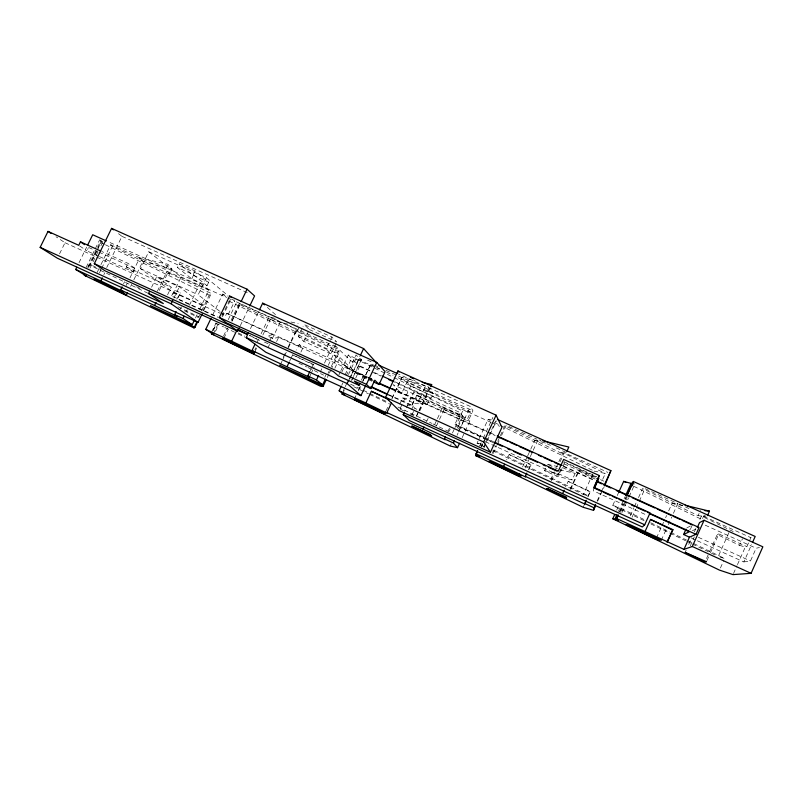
<?xml version="1.0" encoding="UTF-8"?>
<svg xmlns="http://www.w3.org/2000/svg" width="803" height="803" viewBox="0 0 803 803"><rect width="100%" height="100%" fill="white"/><g stroke="black" fill="none" stroke-linecap="round" stroke-linejoin="round"><path stroke-width="0.6" stroke-dasharray="4.01 3.01" d="M570.722 489.218L578.933 471.21L578.943 469.906L595.916 477.594M588.167 496.374L590.225 491.446L568.173 481.409L565.683 486.879M593.889 487.331L593.327 490.834L646.375 514.964M351.764 380.291L361.491 359.302L359.332 358.329L356.07 354.936L346.555 375.101M362.795 381.445L371.026 363.608L373.315 364.642M720.421 568.002L723.724 560.614M709.591 551.681L717.25 534.527L739.523 545.367L742.464 538.763M733.5 573.513L736.943 565.774M737.435 564.67L745.304 546.994L746.88 546.632L748.878 542.145M749.37 541.021L750.865 537.659L753.023 537.066M697.385 540.79L743.849 561.939L751.728 544.213M743.849 561.939L750.464 560.996L756.135 548.228L759.497 547.526M685.14 552.414L686.153 550.135M688.703 544.454L691.754 537.639M694.304 531.957L695.83 528.545M699.905 519.451L701.441 516.048L734.594 532.238M690.239 546.01L694.334 536.866M702.535 518.577L703.558 516.289L707.001 516.69L703.639 515.165M706.52 558.537L709.079 552.825M706.951 560.584L709.922 553.919M710.424 552.815L718.856 533.935L746.88 546.632M728.863 532.68L718.233 556.499L724.667 558.497L687.649 540.6M656.452 538.05L661.542 526.748M662.043 525.614L663.569 522.231M665.607 517.714L666.62 515.456M668.658 510.929L672.221 503.029L677.822 503.511L672.312 515.767M661.281 540.268L666.299 529.127M668.297 524.67L671.81 516.881M690.299 529.508L691.825 526.116M638.495 497.629L642.601 488.555L698.088 515.656L700.507 510.266M630.285 515.777L633.878 507.837M634.39 506.703L636.438 502.166M632.051 517.242L635.665 509.243M636.177 508.098L638.766 502.387M639.278 501.243L644.97 488.676L677.822 503.511M644.157 520.695L612.729 505.509L615.218 500.018M617.206 495.632L618.701 492.339M616.664 510.196L618.119 506.984L645.04 520.003M618.4 511.421L623.55 500.068M624.061 498.924L625.095 496.655M619.605 511.571L623.218 503.581M625.286 499.024L626.32 496.736M619.625 511.802L623.178 503.943M625.216 499.446L626.23 497.198M620.478 512.424L625.627 501.072M626.139 499.938L627.163 497.659M621.903 512.615L628.619 497.78M629.13 496.645L634.822 484.089L632.523 483.055M492.731 450.744L583.44 494.538L594.11 471.09L605.342 473.469L601.397 482.131M583.159 507.285L584.102 505.207M587.726 496.927L590.225 491.446M597.091 501.012L600.664 493.132M601.176 492.008L603.736 486.377M597.613 501.283L604.298 486.558M562.471 467.577L575.159 473.338L572.168 479.903L556.72 476.189L544.484 470.628L545.94 467.456M500.329 435.748L504.957 425.71L560.926 453.002L561.899 450.884M550.687 479.642L554.271 471.813M556.308 467.336L558.356 462.869M558.868 461.755L562.963 452.812L605.342 473.469M551.39 480.796L554.993 472.917M560.143 461.675L564.258 452.681L607.871 472.385M556.72 476.189L558.175 473.027M560.745 469.313L559.219 472.636L559.139 472.124M485.353 441.71L558.978 475.205L564.158 463.883L563.967 462.257L596.539 477.002M570.12 489.248L578.943 469.906M522.572 466.955L527.169 456.947M527.681 455.843L530.241 450.282M530.753 449.168L534.838 440.285L538.07 439.713L540.439 440.275M525.102 467.958L529.769 457.79M530.291 456.656L538.07 439.713L541.463 441.248M528.324 469.835L530.823 464.405L509.122 454.528L506.623 459.938M529.117 469.444L530.823 464.405M483.747 446.849L485.293 443.497M485.815 442.383L495.622 421.163L496.395 420.892L486.538 442.222M483.948 447.833L486.026 443.346M492.088 453.605L495.692 445.795M497.75 441.329L499.807 436.872M493.263 453.444L496.896 445.575M497.408 444.45L499.486 439.954M501.564 435.457L506.231 425.339L536.936 439.201M493.403 442.714L458.222 426.724L457.68 426.002L462.448 415.743L460.35 412.662L413.946 391.663L404.752 411.307M458.222 426.724L462.97 416.506L417.57 395.939L415.864 399.593L417.961 402.012L422.93 404.26L419.939 410.674L414.97 408.416L412.09 405.284L388.23 394.434M450.222 446.016L451.266 443.768M459.296 429.856L464.465 418.714L462.97 416.506M457.037 435.276L458.061 433.068M458.573 431.964L470.387 406.509L398.368 374.017M437.384 418.704L442.594 407.512L444.099 409.5L466.744 420.491L470.699 411.969L427.989 391.161L427.196 391.914L397.555 377.48M462.157 437.655L469.906 420.953L468.912 419.437L472.937 410.765L470.387 406.509M484.892 446.96L477.052 443.176L478.628 439.773M479.15 438.649L488.053 419.407L491.346 419.849M479.622 446.097L481.158 442.784M483.195 438.368L492.901 417.379M479.953 446.066L480.927 443.959L484.279 445.585M481.138 446.96L482.693 443.607M481.72 446.819L482.764 444.571M426.594 421.625L428.099 418.403M434.774 424.305L436.862 419.828M436.37 426.102L438.95 420.571M439.462 419.457L444.099 409.5M447.954 431.362L449.449 428.129M449.218 431.201L450.212 429.053M458.583 428.912L454.99 424.205L460.35 412.662M452.46 432.998L454.498 428.601M455.01 427.497L462.669 411.016L470.699 411.969M391.332 389.154L401.48 393.751L407.081 381.786L433.279 393.621L430.92 398.679L394.584 382.238M399.743 404.19L402.654 397.977L414.8 399.111L411.768 405.605L406.96 405.033M400.215 408.386L410.664 386.052L407.081 381.786M412.09 405.284L416.847 395.096L413.946 391.663M411.578 409.58L414.489 403.347L422.93 404.26M411.879 415.031L414.97 408.416M417.961 402.012L419.648 398.398L417.57 395.939M394.976 381.837L430.217 397.776L426.955 404.772L420.511 397.063L425.901 385.53M427.196 391.914L429.143 387.739M416.325 416.145L418.443 411.608M418.975 410.474L427.989 391.161M416.606 416.135L418.674 411.708M419.186 410.604L430.799 386.705M386.082 410.724L387.668 407.332M391.904 398.298L401.891 377.54L415.051 380.632M391.994 398.659L401.891 377.54M338.876 374.881L340.372 371.719M340.873 370.665L348.261 355.006L379.508 369.119M341.867 371.93L344.949 365.395L299.168 344.638L296.598 350.048M349.175 379.157L353.33 370.364L347.227 367.593L350.52 360.627L335.142 345.671M345.059 374.81L348.101 368.366L344.949 365.395M341.797 385.189L342.851 382.941M348.452 374.599L355.799 359.001L359.282 358.851L361.39 359.874M343.272 390.82L344.738 387.708M345.23 386.665L347.187 382.519M350.52 360.627L356.612 363.388L360.115 355.98M342.67 393.661L344.236 390.348M350.489 377.099L359.332 358.329M349.656 379.267L359.282 358.851M351.604 380.291L353.159 376.978M353.681 375.874L361.491 359.302M372.18 380.461L356.402 373.305L359.644 366.429L358.6 365.385L369.972 370.524M355.789 377.902L358.258 372.682L367.091 376.687M361.37 380.18L362.826 377.099L358.258 372.682M354.364 399.001L355.93 395.688M358.529 390.158L360.617 385.731M362.695 381.305L371.026 363.608M358.529 390.509L360.657 385.982M310.289 370.675L311.303 368.557M311.805 367.493L313.311 364.311L314.856 365.606L313.351 368.768M309.356 377.209L310.851 374.037M311.353 372.983L312.859 369.822M336.126 342.921L331.017 353.711L326.148 349.134L330.314 340.331M330.836 339.237L331.87 337.039L304.056 324.512L303.012 326.701M320.216 372.11L321.812 368.748M324.472 363.137L333.496 344.055M328.256 365.375L334.399 352.387L339.388 351.985L332.03 367.553M347.227 367.593L333.466 354.595L336.959 347.217L236.744 301.998L234.064 299.77M324.733 377.38L325.777 375.172M327.995 373.475L329.059 371.217M331.197 366.69L339.227 349.717L296.126 330.254L295.715 328.939L297.22 325.777M327.293 377.561L328.869 374.218M329.401 373.114L331.498 368.667M334.831 368.266L339.92 357.516L333.466 354.595M283.288 357.225L285.958 351.604M288.096 347.107L296.126 330.254M280.418 364.582L282.014 361.23M282.546 360.115L284.142 356.763M284.674 355.649L286.269 352.296M288.397 347.819L296.377 331.067L339.388 351.985M231.123 320.287L239.214 303.434L239.977 304.718L296.769 332.342L299.208 327.202M331.017 353.711L303.715 341.355L298.325 336.557L302.49 327.795M289.602 361.24L290.606 359.122M291.108 358.068L292.623 354.896L304.598 360.346M303.715 341.355L309.326 329.541L304.056 324.512M300.884 352.136L302.912 347.87L299.168 344.638M250.446 328.708L258.947 310.942M257.271 341.777L258.355 339.518M261.055 333.877L269.146 316.944L275.198 318.349M254.912 349.767L255.906 347.679M254.892 351.684L257.02 347.237M262.852 335.012L270.29 319.464L269.146 316.944M269.647 340.994L272.669 334.66L226.697 313.311L225.533 315.73L221.036 313.682M267.941 347.779L269.547 344.427M272.207 338.836L280.739 320.959M276.593 341.576L278.611 337.35L367.132 377.5M213.357 330.344L216.579 323.649M213.257 334.038L218.105 323.94M221.879 316.091L229.427 300.382M215.485 331.368L218.697 324.673M222.461 316.854L230.501 300.111L229.969 299.258M228.223 314.495L234.647 301.125L231.816 298.786M228.253 319.674L236.744 301.998M223.575 336.015L227.349 328.156M231.906 320.778L240.569 302.731M223.917 338.173L228.203 329.25M231.947 321.441L239.977 304.718M240.308 325.697L249.291 306.957M186.246 311.895L187.32 309.687M189.448 305.27L200.108 283.188L107.562 241.452M219.671 311.233L198.15 294.751L206.381 277.708L148.716 251.771L140.495 268.654L173.558 292.603L219.912 313.17M207.013 285.717L208.7 282.224L194.978 270.952L179.189 263.856L177.443 267.459L191.766 278.832L207.013 285.717L193.232 274.576L177.443 267.459M195.43 318.028L197.046 314.686M199.726 309.115L208.85 290.184L200.108 283.188M199.505 315.308L198.421 317.546L183.867 310.54M201.653 310.831L209.212 295.163L211.289 293.476L167.998 272.438L158.934 291.138M202.858 310.982L211.289 293.476M203.621 310.801L205.658 306.575L179.33 286.852L156.746 276.623L151.285 287.875M212.644 315.027L222.712 294.079L227.279 296.146M211.701 331.96L216.017 322.987M212.996 330.475L216.238 323.739M100.937 264.659L110.673 244.754L112.37 246.451L169.523 274.214L171.972 269.156L167.988 264.297L139.702 257.853L129.966 277.848M167.546 294.852L171.23 287.243L156.746 276.623M171.671 295.624L174.713 290.224L180.494 292.844L177.473 299.097L217.302 317.195M148.716 251.771L181.127 276.975L171.922 296.116L218.346 317.215M173.86 298.144L179.33 286.852M176.801 299.188L180.494 292.844M193.232 274.576L194.978 270.952M191.766 278.832L193.443 275.359L179.189 263.856M180.434 308.954L181.438 306.876M99.462 256.579L133.699 272.107L135.386 268.654L127.978 263.344L101.951 251.57M130.628 286.43L131.692 284.242M133.82 279.866L142.874 261.266L139.702 257.853M208.85 290.184L167.034 271.314L165.478 269.477L167.988 264.297M157.388 291.218L167.034 271.314M97.153 272.398L98.779 269.075M99.492 272.799L101.108 269.507M101.64 268.403L112.37 246.451M106.739 267.519L121.966 236.343L117.248 232.729M103.828 274.746L104.842 272.689M133.699 272.107L126.262 266.867L127.978 263.344M123.582 283.75L124.585 281.682M126.181 285.477L127.185 283.419M78.995 262.742L86.674 247.073M98.317 256.057L86.905 250.887L88.169 248.308M86.162 267.379L94.804 249.723M95.346 248.619L99.672 239.786L102.844 241.823L99.612 248.418M87.798 267.168L96.942 248.478M97.484 247.384L100.716 240.79L102.844 241.823M87.949 267.499L89.565 264.187L100.756 269.577M88.731 267.208L101.7 240.699M148.053 293.296L89.846 265.261L96.721 251.229M97.243 250.155L100.947 242.596L100.716 240.79M89.936 268.192L99.08 249.512M59.573 253.788L65.003 242.737L56.009 236.734M690.389 526.015L686.505 528.083L688.452 528.966M695.96 528.996L692.337 530.733L689.426 529.408M717.25 534.527L718.856 533.935M272.669 334.66L267.349 335.945L273.07 338.545L278.611 337.35M560.926 453.002L562.963 452.812M698.088 515.656L701.441 516.048M466.744 420.491L469.906 420.953M477.052 443.176L480.927 443.959M547.385 464.295L557.834 466.573M559.621 469.855L575.159 473.338M290.957 321.993L298.224 323.679M544.484 470.628L559.47 474.131L572.168 479.903M672.221 503.029L684.005 506.041M534.838 440.285L545.528 443.065M400.898 379.116L426.042 385.751M270.29 319.464L289.572 324.623M583.44 494.538L588.358 495.852L493.233 449.901M142.874 261.266L171.972 269.156M612.729 505.509L618.119 506.984M739.523 545.367L745.304 546.994M121.966 236.343L248.86 293.356M193.443 275.359L208.7 282.224M309.326 329.541L336.638 341.837L331.87 337.039M367.503 360.095L373.214 362.675M110.673 244.754L165.478 269.477M181.127 276.975L226.677 297.532M227.811 298.043L234.647 301.125M239.214 303.434L295.715 328.939M374.459 365.154L377.882 366.71M385.892 370.324L429.304 389.917M547.124 443.798L550.517 445.334M556.168 447.883L566.346 452.48M428.491 390.69L472.937 410.765M678.947 504.013L689.044 508.58M703.558 516.289L750.865 537.659M410.664 386.052L490.533 422.157M491.677 422.679L499.657 426.283M298.325 336.557L326.148 349.134M374.519 372.582L381.335 375.663M359.644 366.429L381.054 376.115M140.495 268.654L198.15 294.751M705.195 525.162L756.135 548.228M416.847 395.096L462.448 415.743M563.907 461.685L596.619 476.5M420.511 397.063L393.099 384.647L401.48 393.751M442.594 407.512L468.912 419.437M88.591 247.454L97.715 251.59M98.859 252.102L135.386 268.654M600.443 479.652L603.836 481.188M419.648 398.398L464.465 418.714M564.158 463.883L598.506 479.451M126.262 266.867L171.23 287.243M368.196 377.189L373.716 379.689M226.697 313.311L302.912 347.87M348.101 368.366L367.413 377.129M368.547 377.641L373.094 379.699M392.406 388.461L489.228 432.365M490.372 432.877L496.073 435.467M563.315 465.961L594.903 480.284M368.266 378.012L373.937 380.582M390.961 388.311L414.8 399.111M415.864 399.593L486.227 431.512M487.361 432.024L495.3 435.627M563.385 466.503L594.822 480.766M373.455 380.512L355.348 372.291L356.402 373.305M391.573 388.722L426.955 404.772M362.826 377.099L367.152 379.066M368.236 379.558L372.562 381.525M65.003 242.737L95.547 256.609M96.681 257.121L205.658 306.575M173.137 292.593L178.748 295.143M402.654 397.977L414.489 403.347M548.499 464.796L557.392 468.842M454.99 424.205L483.366 437.103M484.5 437.615L493.584 441.74M457.68 426.002L486.176 438.96M487.321 439.472L494.156 442.583M387.929 394.765L411.768 405.605M698.399 537.307L750.464 560.996M249.623 335.333L259.409 340.362L249.402 335.544M264.428 342.068L270.149 344.668M308.954 362.324L312.226 363.819M691.724 538.211L696.251 540.268M292.623 354.896L313.742 365.064M136.57 286.822L139.933 288.438M177.985 306.776L199.254 317.014M568.173 481.409L590.145 492.008M650.641 522.713L669.712 531.927M670.836 532.469L686.535 540.058M509.122 454.528L531.094 465.128M650.892 523.947L685.682 540.77M686.806 541.312L691.293 543.48M692.417 544.022L717.109 555.957M350.57 384.155L368.607 392.858M369.731 393.41L387.779 402.112M397.927 407.011L431.753 423.332M432.887 423.874L448.666 431.492M353.792 386.745L368.467 393.821M369.591 394.363L389.897 404.16M400.055 409.058L405.696 411.778M410.203 413.957L415.844 416.677M238.12 332.914L244.865 336.156M215.736 323.107L223.605 326.901M224.73 327.443L237.096 333.396M238.22 333.938L244.965 337.19M298.917 363.197L306.786 366.991M307.91 367.533L323.649 375.111M100.947 242.596L104.33 244.242M105.454 244.785L209.212 295.163M633.748 486.267L702.013 519.571M488.053 419.407L490.282 420.501M494.748 422.669L499.215 424.847M500.329 425.389L592.995 470.548M370.795 364.452L375.252 366.62M376.366 367.162L379.719 368.798M386.404 372.05L393.099 375.312M355.799 359.001L392.928 377.069M394.052 377.621L462.669 411.016M229.046 301.175L334.399 352.387M578.933 471.21L595.786 479.401M79.758 246.009L86.905 250.887M220.644 311.986L225.533 315.73M222.712 294.079L227.018 297.612M206.381 277.708L228.052 295.665M267.319 307.338L277.557 316.502M339.92 357.516L353.33 370.364M348.261 355.006L356.612 363.388M167.998 272.438L169.523 274.214M430.217 397.776L430.92 398.679M427.768 386.313L433.279 393.621M296.377 331.067L296.769 332.342M89.565 264.187L89.846 265.261M558.627 473.178L558.978 475.205"/><path stroke-width="1.2" d="M526.828 473.097L525.333 476.36L584.694 504.003L586.23 500.219M494.718 442.262L558.276 471.14L563.646 459.416L599.259 475.527L594.1 488.013L600.895 491.105M477.514 451.336L475.567 455.552L583.159 507.285L593.497 510.337L595.555 504.384M497.438 419.437L610.892 470.628L604.81 485.434M614.727 514.482L612.779 518.758L719.488 570.12L733.009 574.617L751.076 573.332L762.85 546.813L704.08 520.244L699.533 522.602L697.315 527.561M752.722 542.005L755.181 536.464L633.356 481.479L626.842 495.602M612.779 518.758L618.28 520.605L615.991 519.551L616.574 518.537L683.985 549.362L689.456 537.177L695.99 534.326L699.052 527.511L597.161 481.308M683.985 549.362L692.306 546.512L704.08 520.244M707.493 515.576L709.481 511.16L685.13 505.278M666.912 542.065L672.914 529.649L650.51 519.441L645.05 531.556M667.454 541.804L672.914 529.649M689.456 537.177L683.614 534.517L686.023 529.157M404.25 412.401L403.226 414.589L409.309 420.541L642.31 526.969L644.699 524.781L650.079 512.866L593.889 487.331L599.259 475.527M618.701 492.339L623.68 481.358L633.336 484.038M614.807 519.37L616.865 514.823M625.607 495.521L631.268 483.025M615.991 519.551L618.059 514.994M616.574 518.537L618.099 515.175M626.741 496.083L633.356 481.479M584.694 504.003L585.678 501.825M594.541 487.351L598.777 478.016L594.882 487.421M604.247 485.253L610.892 470.628M593.497 510.337L595.555 505.81M566.848 451.396L568.835 447.04L542.808 440.837M562.682 493.433L564.188 490.151M518.487 475.848L521.468 475.868L489.629 461.313L488.485 461.414L518.487 475.848L519.511 473.619M490.432 452.24L501.945 427.316L496.093 415.161L397.977 370.936L385.591 397.334L399.161 410.614L490.432 452.24L483.697 441.981L385.591 397.334M525.333 476.36L525.644 477.002L503.632 466.433L504.625 464.275M459.577 443.226L457.509 447.683L453.444 443.025L454.468 440.817M475.567 455.552L479.792 456.817L477.574 455.793L476.049 453.825L477.584 450.513M483.697 441.981L496.093 415.161M445.444 436.752L444.44 438.91L445.233 439.783L423.091 429.153L424.094 427.005M430.799 386.705L431.793 384.567L422.227 382.318M358.961 385.299L354.314 381.044L370.876 388.572L374.82 380.19L379.056 384.466L385.079 371.638L376.778 362.424L229.608 296.066L219.309 317.486L226.667 322.987L333.305 371.488L338.384 375.924L358.961 385.299L359.925 383.252M341.265 386.303L339.157 390.79L365.877 403.006L371.387 391.282L387.979 398.84M384.496 414.107L385.219 413.113L354.364 399.001L354.253 399.573L384.496 414.107L385.55 411.849M365.877 403.006L388.02 413.625L386.905 412.612L391.412 402.996M365.746 385.45L360.938 395.658L347.107 383.563L348.663 380.261M360.607 354.926L363.608 348.572L262.671 303.173L259.479 309.828M370.876 388.572L366.449 384.366L376.778 362.424M255.033 344.196L252.022 350.499L309.356 377.209L307.78 375.985L309.787 371.739M325.315 379.136L322.635 384.798L316.492 379.97L318.62 375.473M211.048 318.329L205.749 329.35L213.869 334.721L211.38 333.837L320.538 386.243L323.087 386.454L326.239 379.779M287.093 366.529L289.1 362.294M360.938 395.658L265.813 352.246L246.2 337.581L248.318 333.145M253.828 353.902L252.423 351.945L222.501 338.264L223.385 339.288L253.828 353.902L254.892 351.684M241.111 301.607L247.063 289.2L111.577 228.383L94.312 263.675L105.113 270.862L237.668 331.207L239.254 327.905M205.749 329.35L231.645 341.185L236.674 330.706M249.823 305.853L254.581 295.926L247.063 289.2M194.356 320.256L192.208 324.713L183.054 318.52L184.118 316.312M76.797 267.218L75.693 269.457L86.172 275.891L84.164 275.228L193.995 327.925L196.625 322.465M193.995 327.925L194.948 327.403L197.578 321.933M100.817 251.058L80.451 241.833L78.744 245.316L48.019 231.394L40.15 247.364L57.394 258.215L198.03 322.415L202.095 313.973M122.066 286.862L120.56 289.963L154.547 305.491L156.063 302.37M198.03 322.415L171.129 303.785L172.765 300.402M154.547 305.491L176.931 316.221L174.602 314.656L176.118 311.524M126.372 295.183L122.929 292.292L93.911 279.032L126.372 295.183L127.436 292.995M40.15 247.364L163.33 303.554L148.555 293.496L149.649 291.248M75.693 269.457L100.807 280.94L102.322 277.848M87.768 244.835L92.706 234.757L106.418 240.94M683.614 534.517L689.295 531.767L649.597 513.719M704.994 510.708L709.481 511.16M457.509 447.683L450.222 446.016L341.807 393.922L344.808 395.036L339.157 390.79M410.393 377.269L413.826 378.815M378.936 365.255L397.224 373.505M382.479 376.185L393.841 381.325M388.943 379.689L392.326 381.214M497.208 435.979L562.19 465.449M497.569 436.661L507.787 441.289M510.056 442.323L516.861 445.404M519.139 446.438L532.75 452.611M538.432 455.191L541.834 456.726M544.103 457.76L552.042 461.364M554.321 462.387L561.126 465.479M597.071 481.78L601.608 483.838M603.876 484.871L610.681 487.953M616.353 490.523L629.953 496.696M632.222 497.73L654.907 508.018M657.175 509.042L670.786 515.215M673.055 516.239L679.86 519.33M682.128 520.354L692.327 524.991M379.116 383.071L390.439 388.21M378.936 383.533L390.208 388.642M373.646 382.017L379.056 384.466M219.309 317.486L366.449 384.366M371.187 386.685L387.096 393.922M495.3 443.105L502.136 446.217M507.837 448.807L510.116 449.841M513.539 451.396L521.518 455.02M527.22 457.61L537.478 462.277M543.179 464.867L545.458 465.901M548.881 467.456L556.86 471.08M603.163 492.129L609.949 495.22M612.217 496.244L616.744 498.302M619.013 499.336L625.798 502.427M631.459 504.997L634.862 506.542M637.12 507.566L645.05 511.17M647.308 512.204L695.99 534.326M370.916 387.026L387.929 394.765M94.312 263.675L229.748 325.285L237.668 331.207M247.364 334.299L237.176 329.662L247.173 334.48M246.2 337.581L347.107 383.563M148.555 293.496L171.129 303.785M403.226 414.589L644.699 524.781M692.306 546.512L751.076 573.332M174.602 314.656L183.054 318.52M307.78 375.985L316.492 379.97M386.905 412.612L423.091 429.153M444.44 438.91L453.444 443.025M476.049 453.825L503.632 466.433M584.725 503.511L594.019 507.757M192.208 324.713L150.412 305.602L194.948 327.403M322.635 384.798L279.544 365.084L323.087 386.454M231.645 341.185L253.909 351.865L252.022 350.499M100.807 280.94L123.18 291.65L120.56 289.963M371.387 391.282L389.074 399.804M650.51 519.441L672.342 529.98M623.68 481.358L625.918 482.452M630.395 484.631L632.634 485.725M48.019 231.394L51.021 233.392M80.451 241.833L84.516 244.644M111.577 228.383L113.464 229.829M229.608 296.066L231.384 297.542M262.671 303.173L264.528 304.839M363.608 348.572L376.426 362.745M397.977 370.936L398.971 372.12M411.959 426.092L431.733 436.059L430.087 434.383L411.959 426.092M706.449 561.698L704.984 561.97L685.14 552.414L706.449 561.698M547.787 488.666L546.592 488.585L566.617 498.211L566.486 497.218L547.787 488.666M628.428 525.242L626.179 524.851L655.941 539.174L661.281 540.268L628.428 525.242"/></g></svg>
